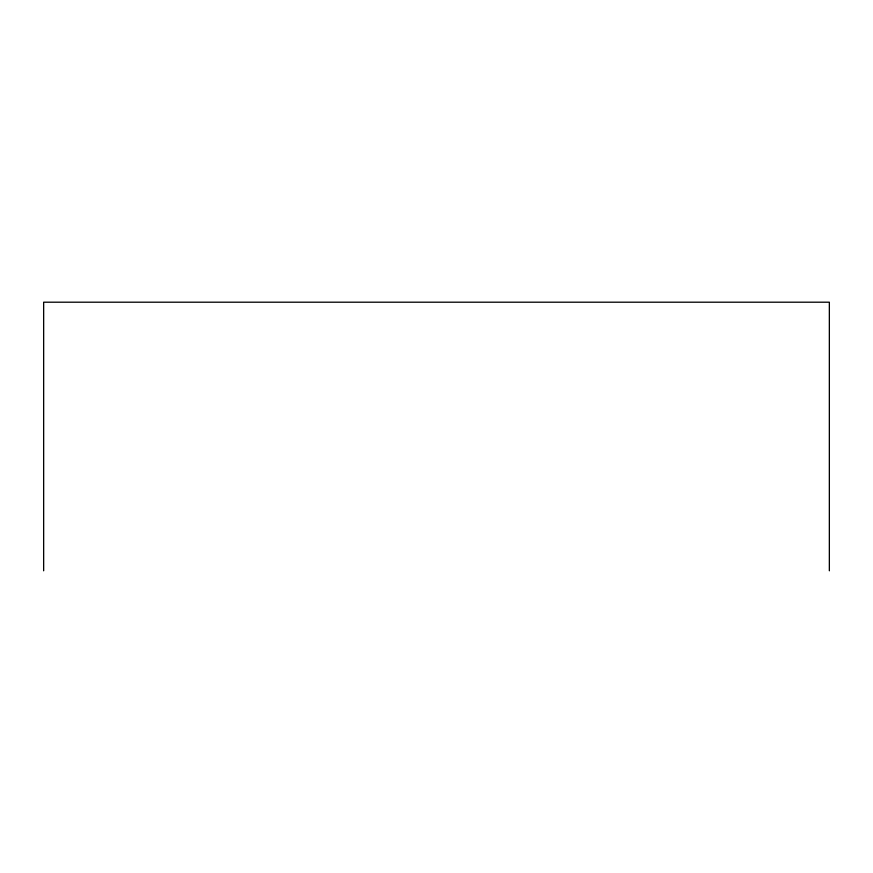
<?xml version="1.0" encoding="UTF-8"?>
<svg xmlns="http://www.w3.org/2000/svg" width="873" height="873" viewBox="0 0 873 873"><rect width="100%" height="100%" fill="white"/><g stroke="black" fill="none" stroke-linecap="round" stroke-linejoin="round"><path stroke-width="1.31" d="M829.35 570.8L829.35 302.2L43.65 302.2L43.65 570.8"/></g></svg>
